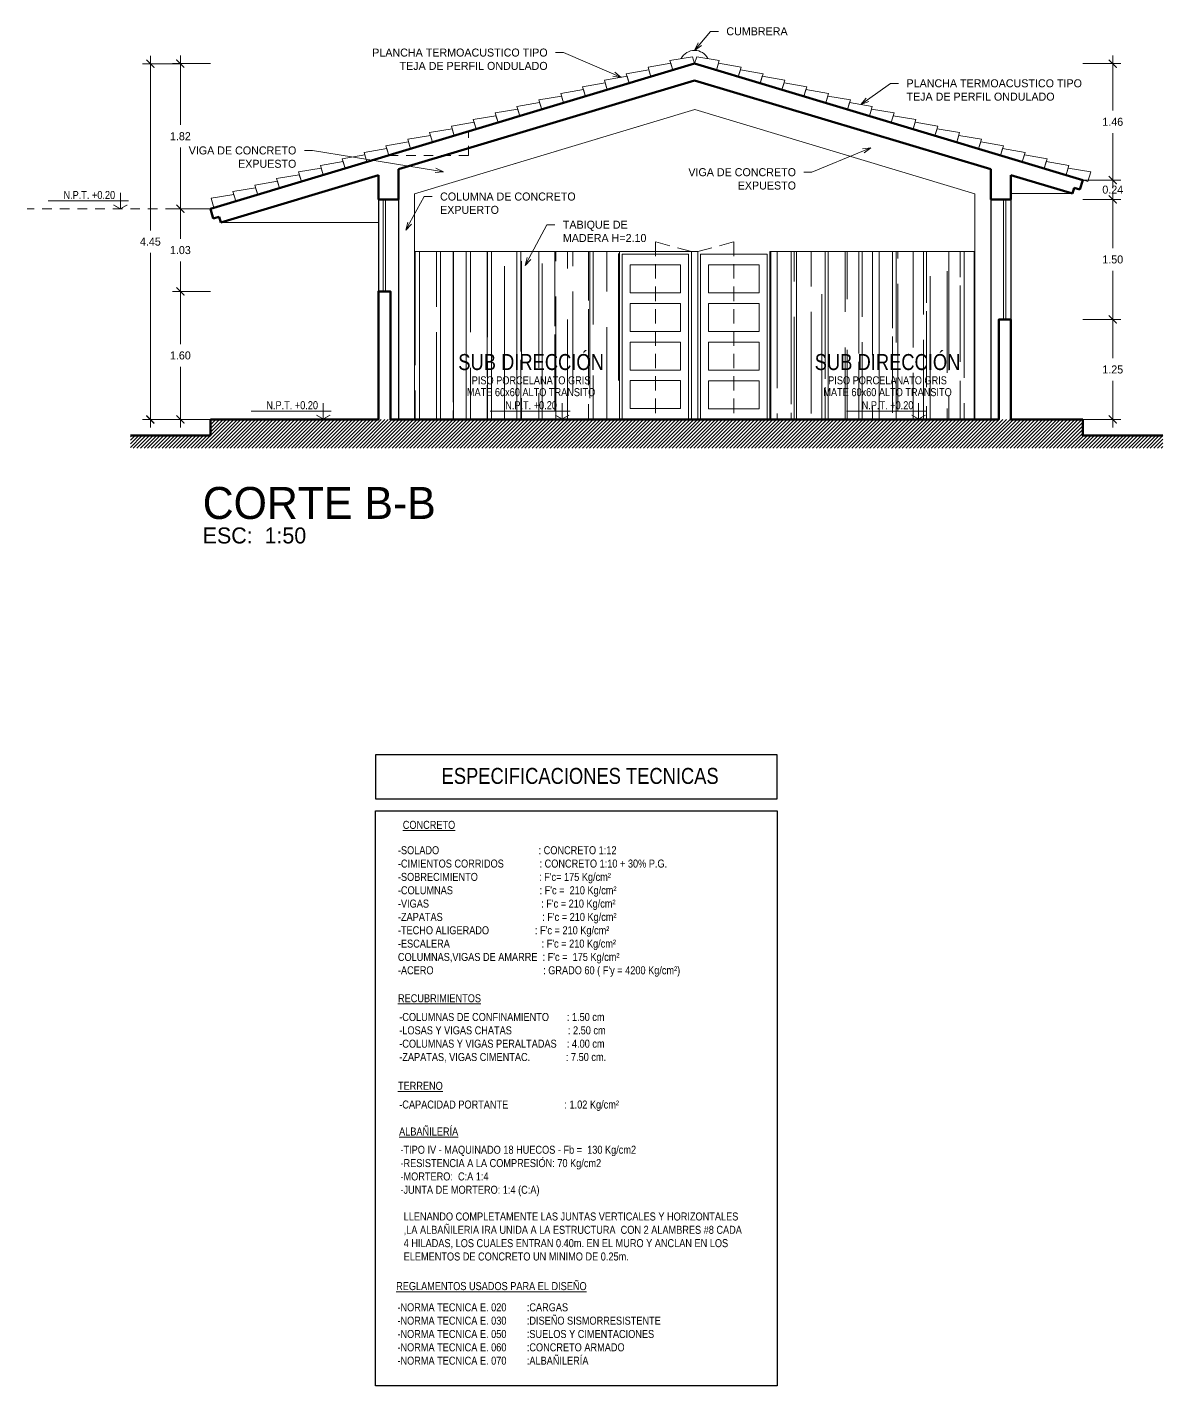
# Model space of a CAD drawing. Header units: millimetres. Extents: x 84 to 2740, y 103 to 1679.
# Drawn here: x 115.3 to 129.49, y 112.41 to 129.39 of the extents above; entities that cross this region are included whole.
import ezdxf
from ezdxf import colors
from ezdxf.entities.mleader import LeaderData, LeaderLine
from ezdxf.enums import TextEntityAlignment as Align
from ezdxf.math import Vec2, Vec3

# ---------------------------------------------------------------- set-up
doc = ezdxf.new("R2010")
doc.units = ezdxf.units.MM
doc.linetypes.add('ACAD_ISO02W100', pattern=[15, 12, -3])
for name, color, linetype, lineweight in [('A- PROYECCIONES', 115, 'ACAD_ISO02W100', 5), ('A- TEJA ANDINA', 234, 'Continuous', 5), ('A- TEXTOS', 22, 'Continuous', 5), ('A-BURBUJA DE VANOS', 32, 'Continuous', 5), ('A-COLUMNAS.', 52, 'Continuous', 5), ('A-COTAS EXTERIORES', 30, 'Continuous', 5), ('A-DIRECTRIZ', 134, 'Continuous', 5), ('A-LINEA DE TIERRA', 46, 'Continuous', 5), ('A-MUROS ALTOS', 164, 'Continuous', 60), ('A-PROYECCION', 50, 'ACAD_ISO02W100', 5), ('A-PUERTAS', 36, 'Continuous', 5), ('A-TABIQUE DE MADERA', 11, 'Continuous', 9), ('A-TEXTO', 24, 'Continuous', 5), ('A-VIDRIO', 120, 'Continuous', 5)]:
    doc.layers.add(name, color=color, linetype=linetype, lineweight=lineweight)
doc.styles.add('ROYER', font='')
doc.styles.add('TEDI_DICIEMBRE_2020', font='ARIALN.TTF')
doc.styles.get('ROYER').set_extended_font_data('Bahnschrift Light')
doc.dimstyles.new('ROYER_50_CORTE_ELEVACION', dxfattribs={"dimtxt": 0.1, "dimasz": 0.1, "dimexe": 0.1, "dimexo": 0, "dimgap": 0.09, "dimtad": 1, "dimtih": 1, "dimtoh": 1, "dimzin": 0, "dimdsep": 46, "dimtxsty": 'ROYER', "dimblk": 'ARCHTICK', "dimcen": 0.09, "dimdle": 0.1, "dimclrd": 256, "dimclre": 256, "dimadec": 0, "dimazin": 0, "dimtfac": 1, "dimtix": 1, "dimtofl": 0, "dimtmove": 0, "dimatfit": 3, "dimfxl": 0.375, "dimfxlon": 1, "dimtolj": 1, "dimtzin": 0, "dimlwd": -1, "dimlwe": -1, "dimarcsym": 0})
pattern_1 = [(90, (-2497.32073, -1528.44293), (-0.3175, 0.6985), [4.7625, -0.635, 1.5875, -0.3175]), (90, (-2497.4795, -1528.02065), (-0.422275, -0.3175), [0.9525, -0.104775, 1.905, -0.238125]), (90, (-2497.5906, -1528.28418), (-0.212725, 1.651), [2.54, -0.4445, 1.27, -0.3175])]

# ---------------------------------------------------------------- blocks, each defined once
blk = doc.blocks.new('NOMBRE DE PLANO')
at = {"layer": 'A-BURBUJA DE VANOS', "style": 'ROYER'}
for tag, p, height in [('NOMBRE', (0, 0), 0.4), ('ESCALA', (0, -0.306), 0.2)]:
    blk.add_attdef(tag, p, '', height=height, dxfattribs=at)
blk = doc.blocks.new('TEXTO EN CORTES')
at = {"layer": 'A- TEXTOS'}
blk.add_line((0, 0.1), (0, -0.1), dxfattribs=at)
blk.add_lwpolyline([(-0.9, 0), (0.1, 0)], dxfattribs=at)
at = {"layer": 'A- TEXTOS', "const_width": 0.01}
blk.add_lwpolyline([(0.087, -0.05), (0, -0.1), (-0.087, -0.05)], dxfattribs=at)
at = {"layer": 'A- TEXTOS', "style": 'TEDI_DICIEMBRE_2020'}
for tag, height, p in [('AMBIENTE', 0.2, (-0.388, 0.637)), ('PISO1', 0.1, (-0.388, 0.384)), ('PISO2', 0.1, (-0.388, 0.236)), ('NIVEL', 0.1, (-0.388, 0.073))]:
    blk.add_attdef(tag, text='', height=height, dxfattribs=at).set_placement(p, align=Align.MIDDLE)
blk = doc.blocks.new('_Open30')
at = {"color": 0, "linetype": 'ByBlock', "lineweight": -2}
for p, q in [((-1, 0.27), (0, 0)), ((0, 0), (-1, -0.27)), ((0, 0), (-1, 0))]:
    blk.add_line(p, q, dxfattribs=at)
blk = doc.blocks.new('_ArchTick')
at = {"color": 0, "linetype": 'ByBlock', "const_width": 0.15}
blk.add_lwpolyline([(-0.5, -0.5), (0.5, 0.5)], dxfattribs=at)
blk = doc.blocks.new('*D127')
at = {"layer": 'A-COTAS EXTERIORES', "transparency": 16777216}
for p, q in [((117.216, 126.182), (117.216, 125.424)), ((117.591, 126.082), (117.116, 126.082)), ((117.216, 124.382), (117.216, 125.141)), ((117.591, 124.482), (117.116, 124.482))]:
    blk.add_line(p, q, dxfattribs=at)
at = {"layer": 'Defpoints', "color": 0, "transparency": 16777216}
for p in [(117.216, 126.082), (119.691, 126.082), (117.591, 124.482)]:
    blk.add_point(p, dxfattribs=at)
at = {"layer": 'A-COTAS EXTERIORES', "transparency": 16777216, "xscale": 0.1, "yscale": 0.1, "zscale": 0.1}
for p, rotation in [((117.216, 126.082), 90), ((117.216, 124.482), 270)]:
    blk.add_blockref('_ArchTick', p, dxfattribs=dict(at, rotation=rotation))
at = {"layer": 'A-COTAS EXTERIORES', "color": 0, "transparency": 16777216, "insert": (117.216, 125.282), "char_height": 0.1, "attachment_point": 5, "style": 'ROYER'}
blk.add_mtext('\\A1;1.60', dxfattribs=at)
blk = doc.blocks.new('*D128')
at = {"layer": 'A-COTAS EXTERIORES', "transparency": 16777216}
for p, q in [((117.216, 128.928), (116.741, 128.928)), ((116.841, 129.028), (116.841, 126.846)), ((116.841, 124.382), (116.841, 126.565)), ((117.216, 124.482), (116.741, 124.482))]:
    blk.add_line(p, q, dxfattribs=at)
at = {"layer": 'Defpoints', "color": 0, "transparency": 16777216}
for p in [(116.841, 128.928), (123.635, 128.928), (117.216, 124.482)]:
    blk.add_point(p, dxfattribs=at)
at = {"layer": 'A-COTAS EXTERIORES', "transparency": 16777216, "xscale": 0.1, "yscale": 0.1, "zscale": 0.1}
for p, rotation in [((116.841, 128.928), 90), ((116.841, 124.482), 270)]:
    blk.add_blockref('_ArchTick', p, dxfattribs=dict(at, rotation=rotation))
at = {"layer": 'A-COTAS EXTERIORES', "color": 0, "transparency": 16777216, "insert": (116.841, 126.705), "char_height": 0.1, "attachment_point": 5, "style": 'ROYER'}
blk.add_mtext('\\A1;4.45', dxfattribs=at)
blk = doc.blocks.new('*D134')
at = {"layer": 'A-COTAS EXTERIORES', "transparency": 16777216}
for p, q in [((117.216, 127.215), (117.216, 126.74)), ((117.591, 127.115), (117.116, 127.115)), ((117.216, 125.982), (117.216, 126.458)), ((117.591, 126.082), (117.116, 126.082))]:
    blk.add_line(p, q, dxfattribs=at)
at = {"layer": 'Defpoints', "color": 0, "transparency": 16777216}
for p in [(117.216, 127.115), (117.591, 127.115), (119.691, 126.082)]:
    blk.add_point(p, dxfattribs=at)
at = {"layer": 'A-COTAS EXTERIORES', "transparency": 16777216, "xscale": 0.1, "yscale": 0.1, "zscale": 0.1}
for p, rotation in [((117.216, 127.115), 90), ((117.216, 126.082), 270)]:
    blk.add_blockref('_ArchTick', p, dxfattribs=dict(at, rotation=rotation))
at = {"layer": 'A-COTAS EXTERIORES', "color": 0, "transparency": 16777216, "insert": (117.216, 126.599), "char_height": 0.1, "attachment_point": 5, "style": 'ROYER'}
blk.add_mtext('\\A1;1.03', dxfattribs=at)
blk = doc.blocks.new('*D135')
at = {"layer": 'A-COTAS EXTERIORES', "transparency": 16777216}
for p, q in [((117.591, 128.93), (117.116, 128.93)), ((117.216, 129.03), (117.216, 128.164)), ((117.216, 127.015), (117.216, 127.881)), ((117.591, 127.115), (117.116, 127.115))]:
    blk.add_line(p, q, dxfattribs=at)
at = {"layer": 'Defpoints', "color": 0, "transparency": 16777216}
for p in [(117.216, 128.93), (123.641, 128.93), (117.591, 127.115)]:
    blk.add_point(p, dxfattribs=at)
at = {"layer": 'A-COTAS EXTERIORES', "transparency": 16777216, "xscale": 0.1, "yscale": 0.1, "zscale": 0.1}
for p, rotation in [((117.216, 128.93), 90), ((117.216, 127.115), 270)]:
    blk.add_blockref('_ArchTick', p, dxfattribs=dict(at, rotation=rotation))
at = {"layer": 'A-COTAS EXTERIORES', "color": 0, "transparency": 16777216, "insert": (117.216, 128.022), "char_height": 0.1, "attachment_point": 5, "style": 'ROYER'}
blk.add_mtext('\\A1;1.82', dxfattribs=at)
blk = doc.blocks.new('*D136')
at = {"layer": 'A-COTAS EXTERIORES', "transparency": 16777216}
for p, q in [((128.866, 125.832), (128.866, 125.249)), ((128.491, 125.732), (128.966, 125.732)), ((128.866, 124.382), (128.866, 124.966)), ((128.491, 124.482), (128.966, 124.482))]:
    blk.add_line(p, q, dxfattribs=at)
at = {"layer": 'Defpoints', "color": 0, "transparency": 16777216}
for p in [(127.591, 125.732), (128.866, 125.732), (128.491, 124.482)]:
    blk.add_point(p, dxfattribs=at)
at = {"layer": 'A-COTAS EXTERIORES', "transparency": 16777216, "xscale": 0.1, "yscale": 0.1, "zscale": 0.1}
for p, rotation in [((128.866, 125.732), 90), ((128.866, 124.482), 270)]:
    blk.add_blockref('_ArchTick', p, dxfattribs=dict(at, rotation=rotation))
at = {"layer": 'A-COTAS EXTERIORES', "color": 0, "transparency": 16777216, "insert": (128.866, 125.107), "char_height": 0.1, "attachment_point": 5, "style": 'ROYER'}
blk.add_mtext('\\A1;1.25', dxfattribs=at)
blk = doc.blocks.new('*D137')
at = {"layer": 'A-COTAS EXTERIORES', "transparency": 16777216}
for p, q in [((128.491, 127.232), (128.966, 127.232)), ((128.866, 127.332), (128.866, 126.624)), ((128.866, 125.632), (128.866, 126.341)), ((128.491, 125.732), (128.966, 125.732))]:
    blk.add_line(p, q, dxfattribs=at)
at = {"layer": 'Defpoints', "color": 0, "transparency": 16777216}
for p in [(127.591, 127.232), (128.866, 127.232), (127.591, 125.732)]:
    blk.add_point(p, dxfattribs=at)
at = {"layer": 'A-COTAS EXTERIORES', "transparency": 16777216, "xscale": 0.1, "yscale": 0.1, "zscale": 0.1}
for p, rotation in [((128.866, 127.232), 90), ((128.866, 125.732), 270)]:
    blk.add_blockref('_ArchTick', p, dxfattribs=dict(at, rotation=rotation))
at = {"layer": 'A-COTAS EXTERIORES', "color": 0, "transparency": 16777216, "insert": (128.866, 126.482), "char_height": 0.1, "attachment_point": 5, "style": 'ROYER'}
blk.add_mtext('\\A1;1.50', dxfattribs=at)
blk = doc.blocks.new('*D138')
at = {"layer": 'A-COTAS EXTERIORES', "transparency": 16777216}
for p, q in [((128.866, 127.475), (128.866, 127.575)), ((128.491, 127.475), (128.966, 127.475)), ((128.491, 127.232), (128.966, 127.232)), ((128.866, 127.232), (128.866, 127.132))]:
    blk.add_line(p, q, dxfattribs=at)
at = {"layer": 'Defpoints', "color": 0, "transparency": 16777216}
for p in [(128.491, 127.475), (128.866, 127.475), (127.591, 127.232)]:
    blk.add_point(p, dxfattribs=at)
at = {"layer": 'A-COTAS EXTERIORES', "transparency": 16777216, "xscale": 0.1, "yscale": 0.1, "zscale": 0.1}
for p, rotation in [((128.866, 127.475), 270), ((128.866, 127.232), 90)]:
    blk.add_blockref('_ArchTick', p, dxfattribs=dict(at, rotation=rotation))
at = {"layer": 'A-COTAS EXTERIORES', "color": 0, "transparency": 16777216, "insert": (128.866, 127.354), "char_height": 0.1, "attachment_point": 5, "style": 'ROYER'}
blk.add_mtext('\\A1;0.24', dxfattribs=at)
blk = doc.blocks.new('*D139')
at = {"layer": 'A-COTAS EXTERIORES', "transparency": 16777216}
for p, q in [((128.491, 128.93), (128.966, 128.93)), ((128.866, 129.03), (128.866, 128.343)), ((128.866, 127.375), (128.866, 128.062)), ((128.491, 127.475), (128.966, 127.475))]:
    blk.add_line(p, q, dxfattribs=at)
at = {"layer": 'Defpoints', "color": 0, "transparency": 16777216}
for p in [(123.641, 128.93), (128.866, 128.93), (128.491, 127.475)]:
    blk.add_point(p, dxfattribs=at)
at = {"layer": 'A-COTAS EXTERIORES', "transparency": 16777216, "xscale": 0.1, "yscale": 0.1, "zscale": 0.1}
for p, rotation in [((128.866, 128.93), 90), ((128.866, 127.475), 270)]:
    blk.add_blockref('_ArchTick', p, dxfattribs=dict(at, rotation=rotation))
at = {"layer": 'A-COTAS EXTERIORES', "color": 0, "transparency": 16777216, "insert": (128.866, 128.202), "char_height": 0.1, "attachment_point": 5, "style": 'ROYER'}
blk.add_mtext('\\A1;1.46', dxfattribs=at)

msp = doc.modelspace()

# ---------------------------------------------------------------- hatches: boundary and pattern name
at = {"layer": 'A-LINEA DE TIERRA'}
h = msp.add_hatch(dxfattribs=at)
h.set_pattern_fill('LINE', color=256, scale=0.01, angle=45)
h.set_pattern_definition([(45, (-2497.32073, -1528.442928), (-0.0224506403, 0.0224506403), [])])
h.paths.add_polyline_path([(129.491, 124.282), (128.491, 124.282), (128.491, 124.482), (127.591, 124.482), (127.441, 124.482), (122.701, 124.482), (122.281, 124.482), (119.841, 124.482), (119.691, 124.482), (117.591, 124.482), (117.591, 124.282), (116.591, 124.282), (116.591, 124.124), (129.491, 124.124)])
at = {"layer": 'A-TABIQUE DE MADERA'}
h = msp.add_hatch(dxfattribs=at)
h.set_pattern_fill('AR-RROOF', color=256, scale=0.0125, angle=90)
h.set_pattern_definition(pattern_1)
h.paths.add_polyline_path([(120.141, 126.582), (120.141, 124.482), (122.281, 124.482), (122.701, 124.482), (122.701, 126.582)])
edge = h.paths.add_edge_path(flags=16)
edge.add_line((121.086, 124.588), (122.086, 124.588))
edge = h.paths.add_edge_path(flags=16)
edge.add_line((121.986, 124.688), (121.986, 124.488))
edge = h.paths.add_edge_path(flags=16)
edge.add_line((122.072, 124.538), (121.986, 124.488))
edge.add_line((121.986, 124.488), (121.899, 124.538))
h.paths.add_polyline_path([(120.624, 125.033), (122.571, 125.033), (122.571, 125.416), (120.624, 125.416)], flags=24)
h.paths.add_polyline_path([(120.83, 124.895), (122.365, 124.895), (122.365, 125.05), (120.83, 125.05)], flags=24)
h.paths.add_polyline_path([(120.77, 124.747), (122.426, 124.747), (122.426, 124.902), (120.77, 124.902)], flags=24)
h.paths.add_polyline_path([(121.249, 124.585), (121.946, 124.585), (121.946, 124.738), (121.249, 124.738)], flags=24)
h = msp.add_hatch(dxfattribs=at)
h.set_pattern_fill('AR-RROOF', color=256, scale=0.0125, angle=90)
h.set_pattern_definition(pattern_1)
h.paths.add_polyline_path([(127.141, 126.582), (124.581, 126.582), (124.581, 124.482), (126.721, 124.482), (127.141, 124.482)])
h.paths.add_polyline_path([(125.689, 124.585), (126.386, 124.585), (126.386, 124.738), (125.689, 124.738)], flags=24)
h.paths.add_polyline_path([(125.21, 124.747), (126.866, 124.747), (126.866, 124.902), (125.21, 124.902)], flags=24)
h.paths.add_polyline_path([(125.27, 124.895), (126.805, 124.895), (126.805, 125.05), (125.27, 125.05)], flags=24)
h.paths.add_polyline_path([(125.064, 125.033), (127.011, 125.033), (127.011, 125.416), (125.064, 125.416)], flags=24)

# ---------------------------------------------------------------- linework, layer by layer
for points in [[(119.654, 119.74), (124.671, 119.74), (124.671, 120.29), (119.654, 120.29)], [(119.654, 119.59), (124.671, 119.59), (124.671, 112.406), (119.654, 112.406)]]:
    msp.add_lwpolyline(points, close=True)
at = {"layer": 'A- PROYECCIONES', "ltscale": 0.01}
msp.add_line((117.591, 127.115), (115.302, 127.115), dxfattribs=at)
at = {"layer": 'A- TEJA ANDINA'}
for points in [[(123.369, 128.848), (123.096, 128.766), (123.06, 128.886), (123.343, 128.934)], [(123.641, 128.93), (123.369, 128.848), (123.333, 128.968), (123.616, 129.016)], [(123.641, 128.93), (123.914, 128.848), (123.95, 128.968), (123.667, 129.016)], [(123.914, 128.848), (124.187, 128.766), (124.223, 128.886), (123.94, 128.934)], [(122.823, 128.684), (122.55, 128.602), (122.514, 128.722), (122.797, 128.771)], [(123.096, 128.766), (122.823, 128.684), (122.787, 128.804), (123.07, 128.852)], [(124.187, 128.766), (124.46, 128.684), (124.496, 128.804), (124.213, 128.852)], [(124.46, 128.684), (124.733, 128.602), (124.769, 128.722), (124.486, 128.771)], [(122.277, 128.521), (122.004, 128.439), (121.968, 128.558), (122.251, 128.607)], [(122.55, 128.602), (122.277, 128.521), (122.241, 128.64), (122.524, 128.689)], [(124.733, 128.602), (125.006, 128.521), (125.042, 128.64), (124.759, 128.689)], [(125.006, 128.521), (125.279, 128.439), (125.315, 128.558), (125.032, 128.607)], [(121.731, 128.357), (121.458, 128.275), (121.422, 128.395), (121.705, 128.443)], [(122.004, 128.439), (121.731, 128.357), (121.695, 128.476), (121.978, 128.525)], [(125.279, 128.439), (125.552, 128.357), (125.588, 128.476), (125.305, 128.525)], [(125.552, 128.357), (125.825, 128.275), (125.861, 128.395), (125.578, 128.443)], [(121.185, 128.193), (120.912, 128.111), (120.876, 128.231), (121.159, 128.279)], [(121.458, 128.275), (121.185, 128.193), (121.149, 128.313), (121.432, 128.361)], [(125.825, 128.275), (126.098, 128.193), (126.134, 128.313), (125.851, 128.361)], [(126.098, 128.193), (126.371, 128.111), (126.407, 128.231), (126.124, 128.279)], [(120.366, 127.947), (120.093, 127.865), (120.057, 127.985), (120.34, 128.033)], [(120.639, 128.029), (120.366, 127.947), (120.33, 128.067), (120.613, 128.115)], [(120.912, 128.111), (120.639, 128.029), (120.603, 128.149), (120.886, 128.197)], [(126.371, 128.111), (126.644, 128.029), (126.68, 128.149), (126.397, 128.197)], [(126.644, 128.029), (126.917, 127.947), (126.953, 128.067), (126.67, 128.115)], [(126.917, 127.947), (127.19, 127.865), (127.226, 127.985), (126.943, 128.033)], [(119.82, 127.783), (119.547, 127.702), (119.511, 127.821), (119.794, 127.87)], [(120.093, 127.865), (119.82, 127.783), (119.784, 127.903), (120.067, 127.952)], [(127.19, 127.865), (127.463, 127.783), (127.499, 127.903), (127.216, 127.952)], [(127.463, 127.783), (127.736, 127.702), (127.772, 127.821), (127.489, 127.87)], [(119.274, 127.62), (119.001, 127.538), (118.965, 127.658), (119.248, 127.706)], [(119.547, 127.702), (119.274, 127.62), (119.238, 127.739), (119.521, 127.788)], [(127.736, 127.702), (128.009, 127.62), (128.045, 127.739), (127.762, 127.788)], [(128.009, 127.62), (128.282, 127.538), (128.318, 127.658), (128.035, 127.706)], [(118.728, 127.456), (118.455, 127.374), (118.419, 127.494), (118.702, 127.542)], [(119.001, 127.538), (118.728, 127.456), (118.692, 127.576), (118.975, 127.624)], [(128.282, 127.538), (128.555, 127.456), (128.591, 127.576), (128.308, 127.624)], [(118.182, 127.292), (117.909, 127.21), (117.873, 127.33), (118.156, 127.378)], [(118.455, 127.374), (118.182, 127.292), (118.146, 127.412), (118.429, 127.46)], [(117.909, 127.21), (117.636, 127.128), (117.6, 127.248), (117.883, 127.296)]]:
    msp.add_lwpolyline(points, close=True, dxfattribs=at)
msp.add_arc((123.641, 128.907), 0.188, 26.9498, 153.0502, dxfattribs=at)
at = {"layer": 'A-COLUMNAS.', "lineweight": 30}
for p, q in [((119.691, 127.232), (119.691, 126.082)), ((119.941, 127.232), (119.941, 124.482)), ((127.341, 127.232), (127.341, 124.482)), ((127.591, 127.232), (127.591, 125.732))]:
    msp.add_line(p, q, dxfattribs=at)
at = {"layer": 'A-COLUMNAS.'}
for p, q in [((128.362, 127.305), (127.591, 127.305)), ((117.721, 126.945), (119.691, 126.945))]:
    msp.add_line(p, q, dxfattribs=at)
for points in [[(120.141, 127.304), (123.642, 128.356), (127.141, 127.304), (127.141, 124.482)], [(120.141, 124.482), (120.141, 127.304), (123.216, 128.227)]]:
    msp.add_lwpolyline(points, dxfattribs=at)
at = {"layer": 'A-MUROS ALTOS'}
for p, q in [((117.591, 127.115), (123.641, 128.93)), ((128.491, 127.475), (123.641, 128.93)), ((119.941, 127.611), (123.641, 128.721)), ((127.341, 127.611), (123.641, 128.721)), ((117.721, 126.945), (119.691, 127.536)), ((119.691, 127.232), (119.691, 127.536)), ((119.941, 127.232), (119.941, 127.611)), ((127.341, 127.232), (127.341, 127.611)), ((127.591, 127.232), (127.591, 127.536)), ((128.362, 127.305), (127.591, 127.536)), ((128.384, 127.377), (128.362, 127.305)), ((128.456, 127.355), (128.384, 127.377)), ((128.491, 127.475), (128.456, 127.355)), ((119.691, 127.232), (119.941, 127.232)), ((127.591, 127.232), (127.341, 127.232)), ((117.591, 127.115), (117.627, 126.995)), ((117.627, 126.995), (117.699, 127.017)), ((117.699, 127.017), (117.721, 126.945))]:
    msp.add_line(p, q, dxfattribs=at)
for points in [[(117.591, 124.482), (119.691, 124.482), (119.691, 126.082), (119.841, 126.082), (119.841, 124.482), (122.281, 124.482), (122.701, 124.482), (127.441, 124.482), (127.441, 125.732), (127.591, 125.732), (127.591, 124.482), (128.491, 124.482), (128.491, 124.282), (129.491, 124.282)], [(117.591, 124.482), (117.591, 124.282), (116.591, 124.282)]]:
    msp.add_lwpolyline(points, dxfattribs=at)
at = {"layer": 'A-PROYECCION', "color": 240, "ltscale": 0.01, "true_color": 0xed1f24}
for p, q in [((120.816, 127.782), (120.816, 128.082)), ((119.816, 127.782), (120.816, 127.782))]:
    msp.add_line(p, q, dxfattribs=at)
at = {"layer": 'A-PROYECCION', "ltscale": 0.015}
for points in [[(123.601, 126.582), (123.151, 126.703), (123.151, 124.482)], [(123.681, 126.582), (124.131, 126.703), (124.131, 124.482)]]:
    msp.add_lwpolyline(points, dxfattribs=at)
at = {"layer": 'A-PUERTAS'}
for p, q in [((123.716, 124.482), (123.716, 126.547)), ((123.716, 126.547), (124.546, 126.547)), ((124.546, 126.547), (124.546, 124.482))]:
    msp.add_line(p, q, dxfattribs=at)
for points in [[(123.601, 124.482), (123.601, 126.582), (122.701, 126.582), (122.701, 124.482)], [(123.566, 124.482), (123.566, 126.547), (122.736, 126.547), (122.736, 124.482)], [(122.836, 126.065), (122.836, 126.415), (123.466, 126.415), (123.466, 126.065), (122.836, 126.065)], [(123.816, 126.064), (123.816, 126.414), (124.446, 126.414), (124.446, 126.064), (123.816, 126.064)], [(122.836, 125.582), (122.836, 125.932), (123.466, 125.932), (123.466, 125.582), (122.836, 125.582)], [(123.816, 125.581), (123.816, 125.931), (124.446, 125.931), (124.446, 125.581), (123.816, 125.581)], [(122.836, 125.099), (122.836, 125.449), (123.466, 125.449), (123.466, 125.099), (122.836, 125.099)], [(123.816, 125.098), (123.816, 125.448), (124.446, 125.448), (124.446, 125.098), (123.816, 125.098)], [(122.836, 124.618), (122.836, 124.968), (123.466, 124.968), (123.466, 124.618), (122.836, 124.618)], [(123.816, 124.615), (123.816, 124.965), (124.446, 124.965), (124.446, 124.615), (123.816, 124.615)]]:
    msp.add_lwpolyline(points, dxfattribs=at)
at = {"layer": 'A-TABIQUE DE MADERA'}
for points in [[(120.141, 126.582), (122.701, 126.582), (122.701, 124.482)], [(123.601, 124.482), (123.601, 126.582), (123.681, 126.582), (123.681, 124.482)], [(127.141, 126.582), (124.581, 126.582), (124.581, 124.482)]]:
    msp.add_lwpolyline(points, dxfattribs=at)
at = {"layer": 'A-VIDRIO'}
for p, q in [((119.751, 127.232), (119.751, 126.082)), ((119.781, 127.232), (119.781, 126.082)), ((127.501, 127.232), (127.501, 125.732)), ((127.531, 127.232), (127.531, 125.732))]:
    msp.add_line(p, q, dxfattribs=at)

# ---------------------------------------------------------------- block references
at = {"layer": 'A- TEXTOS'}
ref = msp.add_blockref('TEXTO EN CORTES', (116.466, 127.215), dxfattribs=at)
ref.add_attrib('NIVEL', 'N.P.T. +0.20', dxfattribs={"height": 0.1, "style": 'TEDI_DICIEMBRE_2020'}).set_placement((116.078, 127.288), align=Align.MIDDLE)
ref = msp.add_blockref('TEXTO EN CORTES', (119.001, 124.588), dxfattribs=at)
ref.add_attrib('NIVEL', 'N.P.T. +0.20', dxfattribs={"height": 0.1, "style": 'TEDI_DICIEMBRE_2020'}).set_placement((118.613, 124.661), align=Align.MIDDLE)
at = {"layer": 'A-BURBUJA DE VANOS'}
msp.add_blockref('NOMBRE DE PLANO', (117.495, 123.239), dxfattribs=at).add_auto_attribs({'NOMBRE': 'CORTE B-B', 'ESCALA': 'ESC:  1:50'})
at = {"layer": 'A-TEXTO'}
for p in [(121.986, 124.588), (126.44, 124.588)]:
    msp.add_blockref('TEXTO EN CORTES', p, dxfattribs=at).add_auto_attribs({'AMBIENTE': 'SUB DIRECCIÓN', 'PISO1': 'PISO PORCELANATO GRIS', 'PISO2': 'MATE 60x60 ALTO TRANSITO', 'NIVEL': 'N.P.T. +0.20'})

# ---------------------------------------------------------------- texts
at = {"layer": 'A-TEXTO', "style": 'TEDI_DICIEMBRE_2020'}
for s, height, p in [('ESPECIFICACIONES TECNICAS ', 0.2, (120.48, 119.928)), ('%%UCONCRETO', 0.1, (119.995, 119.366)), ('%%URECUBRIMIENTOS', 0.1, (119.935, 117.199)), ('%%UTERRENO', 0.1, (119.935, 116.105)), ('%%UALBAÑILERÍA', 0.1, (119.949, 115.534)), ('%%UREGLAMENTOS USADOS PARA EL DISEÑO', 0.1, (119.912, 113.602))]:
    msp.add_text(s, height=height, dxfattribs=at).set_placement(p)
at = {"layer": 'A-TEXTO', "char_height": 0.1, "attachment_point": 1, "style": 'TEDI_DICIEMBRE_2020'}
for s, insert, width in [("-SOLADO                                       : CONCRETO 1:12\\P-CIMIENTOS CORRIDOS              : CONCRETO 1:10 + 30% P.G. \\P-SOBRECIMIENTO                        : F'c= 175 Kg/cm²\\P-COLUMNAS                                  : F'c =  210 Kg/cm²\\P-VIGAS                                            : F'c = 210 Kg/cm²\\P-ZAPATAS                                       : F'c = 210 Kg/cm²\\P-TECHO ALIGERADO                  : F'c = 210 Kg/cm²\\P-ESCALERA                                    : F'c = 210 Kg/cm²\\PCOLUMNAS,VIGAS DE AMARRE  : F'c =  175 Kg/cm²\\P-ACERO                                           : GRADO 60 ( F'y = 4200 Kg/cm²)", (119.934, 119.149), 5.27547), ('-COLUMNAS DE CONFINAMIENTO       : 1.50 cm\\P-LOSAS Y VIGAS CHATAS                      : 2.50 cm\\P-COLUMNAS Y VIGAS PERALTADAS    : 4.00 cm\\P-ZAPATAS, VIGAS CIMENTAC.              : 7.50 cm.', (119.951, 117.065), 4.19945), ('-CAPACIDAD PORTANTE^I^I  : 1.02 Kg/cm² ', (119.951, 115.971), 5.50366), ('-TIPO IV - MAQUINADO 18 HUECOS - Fb =  130 Kg/cm2\\P-RESISTENCIA A LA COMPRESIÓN: 70 Kg/cm2\\P-MORTERO:  C:A 1:4\\P-JUNTA DE MORTERO: 1:4 (C:A)', (119.966, 115.406), 4.36956), ('\\pxt47;LLENANDO COMPLETAMENTE LAS JUNTAS VERTICALES Y HORIZONTALES ,LA ALBAÑILERIA IRA UNIDA A LA ESTRUCTURA  CON 2 ALAMBRES #8 CADA 4 HILADAS, LOS CUALES ENTRAN 0.40m. EN EL MURO Y ANCLAN EN LOS ELEMENTOS DE CONCRETO UN MINIMO DE 0.25m.     ', (120.006, 114.572), 4.28788), ('-NORMA TECNICA E. 020        :CARGAS\\P-NORMA TECNICA E. 030        :DISEÑO SISMORRESISTENTE\\P-NORMA TECNICA E. 050        :SUELOS Y CIMENTACIONES\\P-NORMA TECNICA E. 060        :CONCRETO ARMADO\\P-NORMA TECNICA E. 070        :ALBAÑILERÍA', (119.928, 113.437), 5.15601)]:
    msp.add_mtext(s, dxfattribs=dict(at, insert=insert, width=width))

# ---------------------------------------------------------------- dimensions: what is measured, and where the dimension line sits
at = {"layer": 'A-COTAS EXTERIORES'}
for base, p1, p2, picture, middle in [((116.841, 128.928), (117.216, 124.482), (123.635, 128.928), '*D128', (116.841, 126.705)), ((117.216, 127.115), (119.691, 126.082), (117.591, 127.115), '*D134', (117.216, 126.599)), ((117.216, 126.082), (117.591, 124.482), (119.691, 126.082), '*D127', (117.216, 125.282)), ((128.866, 125.732), (128.491, 124.482), (127.591, 125.732), '*D136', (128.866, 125.107))]:
    dim = msp.add_linear_dim(base=base, p1=p1, p2=p2, angle=90, dimstyle='ROYER_50_CORTE_ELEVACION', dxfattribs=at)
    dim.commit()
    dim.dimension.update_dxf_attribs({"geometry": picture, "text_midpoint": middle})
for base, p1, p2, picture, middle in [((117.216495883, 128.929989178), (117.591495883, 127.114989178), (123.641495883, 128.929989178), '*D135', (117.216495883, 128.022489178)), ((128.866495883, 128.929989178), (128.491495883, 127.474989178), (123.641495883, 128.929989178), '*D139', (128.866495883, 128.202489178)), ((128.866, 127.475), (127.591, 127.232), (128.491, 127.475), '*D138', (128.866, 127.354)), ((128.866, 127.232), (127.591, 125.732), (127.591, 127.232), '*D137', (128.866, 126.482))]:
    dim = msp.add_linear_dim(base=base, p1=p1, p2=p2, angle=90, dimstyle='ROYER_50_CORTE_ELEVACION', override={"dimtmove": 1}, dxfattribs=at)
    dim.commit()
    dim.dimension.update_dxf_attribs({"geometry": picture, "text_midpoint": middle})

# ---------------------------------------------------------------- leaders
at = {"layer": 'A-DIRECTRIZ'}
ml = msp.add_multileader_mtext('Standard', dxfattribs=at)
ml.set_content('CUMBRERA', color=256, style='ROYER')
ml.set_leader_properties(color=256, linetype='ByLayer', lineweight=-1)
ml.set_arrow_properties(name='OPEN30')
ml.build(insert=Vec2(0, 0))
ml.multileader.update_dxf_attribs({"dogleg_length": 0.1, "arrow_head_size": 0.1})
ctx = ml.context
ctx.base_point, ctx.char_height, ctx.arrow_head_size, ctx.landing_gap_size, ctx.plane_origin = Vec3(123.938, 129.333), 0.1, 0.1, 0.1, Vec3(123.641, 129.095)
notes = []
notes.append((ctx, [(0, (1, 1, 0), (123.838, 129.333), (1, 0), 0.1, [(0, [(123.641, 129.095)], 0, [])])]))
ctx.mtext.insert, ctx.mtext.flow_direction = Vec3(124.038, 129.384), 5
ml = msp.add_multileader_mtext('Standard', dxfattribs=at)
ml.set_content('PLANCHA TERMOACUSTICO TIPO\\PTEJA DE PERFIL ONDULADO ', color=256, style='ROYER')
ml.set_leader_properties(color=256, linetype='ByLayer', lineweight=-1)
ml.set_arrow_properties(name='OPEN30')
ml.build(insert=Vec2(0, 0))
ml.multileader.update_dxf_attribs({"dogleg_length": 0.1, "arrow_head_size": 0.1})
ctx = ml.context
ctx.base_point, ctx.char_height, ctx.arrow_head_size, ctx.landing_gap_size, ctx.plane_origin = Vec3(119.648, 129.067), 0.1, 0.1, 0.1, Vec3(122.724, 128.758)
ctx.text_align_type = 2
notes.append((ctx, [(0, (1, 1, 0), (122.005, 129.067), (-1, 0), 0.1, [(0, [(122.724, 128.758)], 0, [])])]))
ctx.mtext.insert, ctx.mtext.alignment, ctx.mtext.flow_direction = Vec3(121.805, 129.118), 3, 5
ml = msp.add_multileader_mtext('Standard', dxfattribs=at)
ml.set_content('PLANCHA TERMOACUSTICO TIPO\\PTEJA DE PERFIL ONDULADO', color=256, style='ROYER')
ml.set_leader_properties(color=256, linetype='ByLayer', lineweight=-1)
ml.set_arrow_properties(name='OPEN30')
ml.build(insert=Vec2(0, 0))
ml.multileader.update_dxf_attribs({"dogleg_length": 0.1, "arrow_head_size": 0.1})
ctx = ml.context
ctx.base_point, ctx.char_height, ctx.arrow_head_size, ctx.landing_gap_size, ctx.plane_origin = Vec3(126.189, 128.683), 0.1, 0.1, 0.1, Vec3(125.72, 128.419)
notes.append((ctx, [(0, (1, 1, 0), (126.089, 128.683), (1, 0), 0.1, [(0, [(125.72, 128.419)], 0, [])])]))
ctx.mtext.insert, ctx.mtext.flow_direction = Vec3(126.289, 128.734), 5
ml = msp.add_multileader_mtext('Standard', dxfattribs=at)
ml.set_content('VIGA DE CONCRETO\\PEXPUESTO', color=256, style='ROYER')
ml.set_leader_properties(color=256, linetype='ByLayer', lineweight=-1)
ml.set_arrow_properties(name='OPEN30')
ml.build(insert=Vec2(0, 0))
ml.multileader.update_dxf_attribs({"dogleg_length": 0.1, "arrow_head_size": 0.1})
ctx = ml.context
ctx.base_point, ctx.char_height, ctx.arrow_head_size, ctx.landing_gap_size, ctx.plane_origin = Vec3(117.323, 127.844), 0.1, 0.1, 0.1, Vec3(120.502, 127.579)
ctx.text_align_type = 2
notes.append((ctx, [(0, (1, 1, 0), (118.865, 127.844), (-1, 0), 0.1, [(0, [(120.502, 127.579)], 0, [])])]))
ctx.mtext.insert, ctx.mtext.alignment, ctx.mtext.flow_direction = Vec3(118.665, 127.895), 3, 5
ml = msp.add_multileader_mtext('Standard', dxfattribs=at)
ml.set_content('VIGA DE CONCRETO \\PEXPUESTO', color=256, style='ROYER')
ml.set_leader_properties(color=256, linetype='ByLayer', lineweight=-1)
ml.set_arrow_properties(name='OPEN30')
ml.build(insert=Vec2(0, 0))
ml.multileader.update_dxf_attribs({"dogleg_length": 0.1, "arrow_head_size": 0.1})
ctx = ml.context
ctx.base_point, ctx.char_height, ctx.arrow_head_size, ctx.landing_gap_size, ctx.plane_origin = Vec3(123.566, 127.573), 0.1, 0.1, 0.1, Vec3(125.842, 127.877)
ctx.text_align_type = 2
notes.append((ctx, [(0, (1, 1, 0), (125.108, 127.573), (-1, 0), 0.1, [(0, [(125.842, 127.877)], 0, [])])]))
ctx.mtext.insert, ctx.mtext.alignment, ctx.mtext.flow_direction = Vec3(124.908, 127.623), 3, 5
ml = msp.add_multileader_mtext('Standard', dxfattribs=at)
ml.set_content('COLUMNA DE CONCRETO\\PEXPUERTO', color=256, style='ROYER')
ml.set_leader_properties(color=256, linetype='ByLayer', lineweight=-1)
ml.set_arrow_properties(name='OPEN30')
ml.build(insert=Vec2(0, 0))
ml.multileader.update_dxf_attribs({"dogleg_length": 0.1, "arrow_head_size": 0.1})
ctx = ml.context
ctx.base_point, ctx.char_height, ctx.arrow_head_size, ctx.landing_gap_size, ctx.plane_origin = Vec3(120.361, 127.268), 0.1, 0.1, 0.1, Vec3(120.033, 126.847)
notes.append((ctx, [(0, (1, 1, 0), (120.261, 127.268), (1, 0), 0.1, [(0, [(120.033, 126.847)], 0, [])])]))
ctx.mtext.insert, ctx.mtext.flow_direction = Vec3(120.461, 127.319), 5
ml = msp.add_multileader_mtext('Standard', dxfattribs=at)
ml.set_content('TABIQUE DE\\PMADERA H=2.10', color=256, style='ROYER')
ml.set_leader_properties(color=256, linetype='ByLayer', lineweight=-1)
ml.set_arrow_properties(name='OPEN30')
ml.build(insert=Vec2(0, 0))
ml.multileader.update_dxf_attribs({"dogleg_length": 0.1, "arrow_head_size": 0.1})
ctx = ml.context
ctx.base_point, ctx.char_height, ctx.arrow_head_size, ctx.landing_gap_size, ctx.plane_origin = Vec3(121.895, 126.916), 0.1, 0.1, 0.1, Vec3(121.525, 126.406)
notes.append((ctx, [(0, (1, 1, 0), (121.795, 126.916), (1, 0), 0.1, [(0, [(121.525, 126.406)], 0, [])])]))
ctx.mtext.insert, ctx.mtext.flow_direction = Vec3(121.995, 126.967), 5
for ctx, leaders in notes:
    for number, flags, end, landing, length, lines in leaders:
        leader = LeaderData()
        leader.index, (leader.has_last_leader_line, leader.has_dogleg_vector, leader.attachment_direction) = number, flags
        leader.last_leader_point, leader.dogleg_vector, leader.dogleg_length = Vec3(end), Vec3(landing), length
        for number, points, colour, breaks in lines:
            line = LeaderLine()
            line.index, line.vertices, line.color, line.breaks = number, Vec3.list(points), colors.encode_raw_color(colour), breaks
            leader.lines.append(line)
        ctx.leaders.append(leader)

doc.saveas('drawing.dxf')
